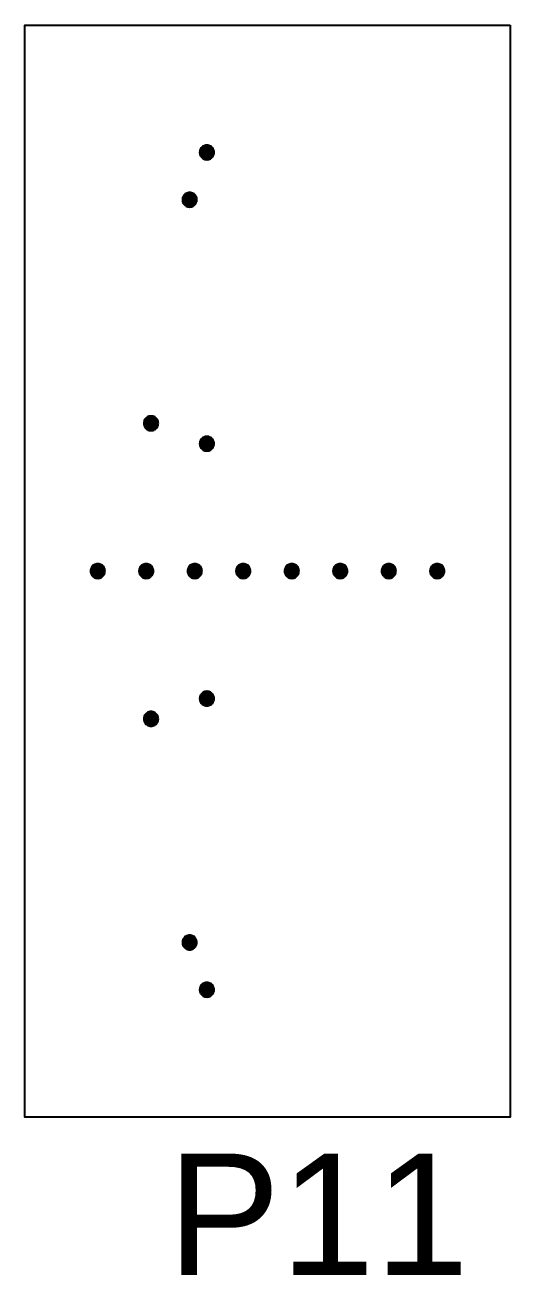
# Model space of a CAD drawing. Extents: x -2 to 177, y -6 to 16.
# Drawn here: x 163 to 167, y -5.8 to 4.5 of the extents above; entities that cross this region are included whole.
import ezdxf

# ---------------------------------------------------------------- set-up
doc = ezdxf.new("R2010")
doc.units = 0
doc.layers.get('0').update_dxf_attribs({"color": 255, "linetype": 'continuous'})
for name, color, linetype in [('Outline', 1, 'continuous'), ('P11', 131, 'continuous'), ('V11', 46, 'continuous')]:
    doc.layers.add(name, color=color, linetype=linetype)
doc.styles.get("Standard").update_dxf_attribs({"font": 'ARIAL.TTF'})

msp = doc.modelspace()

# ---------------------------------------------------------------- linework, layer by layer
at = {"layer": 'Outline'}
msp.add_lwpolyline([(167, 4.5), (167, -4.5), (163, -4.5), (163, 4.5)], close=True, dxfattribs=at)
at = {"layer": 'P11'}
for points in [[(164.56, 3.45), (164.559, 3.458), (164.558, 3.466), (164.555, 3.473), (164.552, 3.48), (164.548, 3.487), (164.542, 3.492), (164.537, 3.498), (164.53, 3.502), (164.523, 3.505), (164.516, 3.508), (164.508, 3.509), (164.5, 3.51), (164.492, 3.509), (164.484, 3.508), (164.477, 3.505), (164.47, 3.502), (164.463, 3.498), (164.458, 3.492), (164.452, 3.487), (164.448, 3.48), (164.445, 3.473), (164.442, 3.466), (164.441, 3.458), (164.44, 3.45), (164.441, 3.442), (164.442, 3.434), (164.445, 3.427), (164.448, 3.42), (164.452, 3.413), (164.458, 3.408), (164.463, 3.402), (164.47, 3.398), (164.477, 3.395), (164.484, 3.392), (164.492, 3.391), (164.5, 3.39), (164.508, 3.391), (164.516, 3.392), (164.523, 3.395), (164.53, 3.398), (164.537, 3.402), (164.542, 3.408), (164.548, 3.413), (164.552, 3.42), (164.555, 3.427), (164.558, 3.434), (164.559, 3.442), (164.56, 3.45)], [(164.418, 3.06), (164.418, 3.068), (164.416, 3.076), (164.413, 3.083), (164.41, 3.09), (164.406, 3.097), (164.4, 3.102), (164.395, 3.108), (164.388, 3.112), (164.381, 3.115), (164.374, 3.118), (164.366, 3.12), (164.358, 3.12), (164.35, 3.12), (164.343, 3.118), (164.335, 3.115), (164.328, 3.112), (164.322, 3.108), (164.316, 3.102), (164.31, 3.097), (164.306, 3.09), (164.303, 3.083), (164.3, 3.076), (164.299, 3.068), (164.298, 3.06), (164.299, 3.052), (164.3, 3.044), (164.303, 3.037), (164.306, 3.03), (164.31, 3.024), (164.316, 3.018), (164.322, 3.012), (164.328, 3.008), (164.335, 3.005), (164.343, 3.002), (164.35, 3.001), (164.358, 3), (164.366, 3.001), (164.374, 3.002), (164.381, 3.005), (164.388, 3.008), (164.395, 3.012), (164.4, 3.018), (164.406, 3.024), (164.41, 3.03), (164.413, 3.037), (164.416, 3.044), (164.418, 3.052), (164.418, 3.06)], [(164.1, 1.218), (164.099, 1.225), (164.098, 1.233), (164.095, 1.241), (164.092, 1.248), (164.087, 1.254), (164.082, 1.26), (164.076, 1.265), (164.07, 1.27), (164.063, 1.273), (164.055, 1.276), (164.047, 1.277), (164.04, 1.278), (164.032, 1.277), (164.024, 1.276), (164.017, 1.273), (164.01, 1.27), (164.003, 1.265), (163.997, 1.26), (163.992, 1.254), (163.988, 1.248), (163.984, 1.241), (163.982, 1.233), (163.98, 1.225), (163.98, 1.218), (163.98, 1.21), (163.982, 1.202), (163.984, 1.195), (163.988, 1.188), (163.992, 1.181), (163.997, 1.175), (164.003, 1.17), (164.01, 1.166), (164.017, 1.162), (164.024, 1.16), (164.032, 1.158), (164.04, 1.158), (164.047, 1.158), (164.055, 1.16), (164.063, 1.162), (164.07, 1.166), (164.076, 1.17), (164.082, 1.175), (164.087, 1.181), (164.092, 1.188), (164.095, 1.195), (164.098, 1.202), (164.099, 1.21), (164.1, 1.218)], [(164.56, 1.05), (164.559, 1.058), (164.558, 1.066), (164.555, 1.073), (164.552, 1.08), (164.548, 1.087), (164.542, 1.092), (164.537, 1.098), (164.53, 1.102), (164.523, 1.105), (164.516, 1.108), (164.508, 1.109), (164.5, 1.11), (164.492, 1.109), (164.484, 1.108), (164.477, 1.105), (164.47, 1.102), (164.463, 1.098), (164.458, 1.092), (164.452, 1.087), (164.448, 1.08), (164.445, 1.073), (164.442, 1.066), (164.441, 1.058), (164.44, 1.05), (164.441, 1.042), (164.442, 1.034), (164.445, 1.027), (164.448, 1.02), (164.452, 1.013), (164.458, 1.008), (164.463, 1.002), (164.47, 0.998), (164.477, 0.995), (164.484, 0.992), (164.492, 0.991), (164.5, 0.99), (164.508, 0.991), (164.516, 0.992), (164.523, 0.995), (164.53, 0.998), (164.537, 1.002), (164.542, 1.008), (164.548, 1.013), (164.552, 1.02), (164.555, 1.027), (164.558, 1.034), (164.559, 1.042), (164.56, 1.05)], [(163.66, 0), (163.659, 0.008), (163.658, 0.016), (163.655, 0.023), (163.652, 0.03), (163.648, 0.037), (163.642, 0.042), (163.637, 0.048), (163.63, 0.052), (163.623, 0.055), (163.616, 0.058), (163.608, 0.059), (163.6, 0.06), (163.592, 0.059), (163.584, 0.058), (163.577, 0.055), (163.57, 0.052), (163.563, 0.048), (163.558, 0.042), (163.552, 0.037), (163.548, 0.03), (163.545, 0.023), (163.542, 0.016), (163.541, 0.008), (163.54, 0), (163.541, -0.008), (163.542, -0.016), (163.545, -0.023), (163.548, -0.03), (163.552, -0.037), (163.558, -0.042), (163.563, -0.048), (163.57, -0.052), (163.577, -0.055), (163.584, -0.058), (163.592, -0.059), (163.6, -0.06), (163.608, -0.059), (163.616, -0.058), (163.623, -0.055), (163.63, -0.052), (163.637, -0.048), (163.642, -0.042), (163.648, -0.037), (163.652, -0.03), (163.655, -0.023), (163.658, -0.016), (163.659, -0.008), (163.66, 0)], [(164.06, 0), (164.059, 0.008), (164.058, 0.016), (164.055, 0.023), (164.052, 0.03), (164.048, 0.037), (164.042, 0.042), (164.037, 0.048), (164.03, 0.052), (164.023, 0.055), (164.016, 0.058), (164.008, 0.059), (164, 0.06), (163.992, 0.059), (163.984, 0.058), (163.977, 0.055), (163.97, 0.052), (163.963, 0.048), (163.958, 0.042), (163.952, 0.037), (163.948, 0.03), (163.945, 0.023), (163.942, 0.016), (163.941, 0.008), (163.94, 0), (163.941, -0.008), (163.942, -0.016), (163.945, -0.023), (163.948, -0.03), (163.952, -0.037), (163.958, -0.042), (163.963, -0.048), (163.97, -0.052), (163.977, -0.055), (163.984, -0.058), (163.992, -0.059), (164, -0.06), (164.008, -0.059), (164.016, -0.058), (164.023, -0.055), (164.03, -0.052), (164.037, -0.048), (164.042, -0.042), (164.048, -0.037), (164.052, -0.03), (164.055, -0.023), (164.058, -0.016), (164.059, -0.008), (164.06, 0)], [(164.46, 0), (164.459, 0.008), (164.458, 0.016), (164.455, 0.023), (164.452, 0.03), (164.448, 0.037), (164.442, 0.042), (164.437, 0.048), (164.43, 0.052), (164.423, 0.055), (164.416, 0.058), (164.408, 0.059), (164.4, 0.06), (164.392, 0.059), (164.384, 0.058), (164.377, 0.055), (164.37, 0.052), (164.363, 0.048), (164.358, 0.042), (164.352, 0.037), (164.348, 0.03), (164.345, 0.023), (164.342, 0.016), (164.341, 0.008), (164.34, 0), (164.341, -0.008), (164.342, -0.016), (164.345, -0.023), (164.348, -0.03), (164.352, -0.037), (164.358, -0.042), (164.363, -0.048), (164.37, -0.052), (164.377, -0.055), (164.384, -0.058), (164.392, -0.059), (164.4, -0.06), (164.408, -0.059), (164.416, -0.058), (164.423, -0.055), (164.43, -0.052), (164.437, -0.048), (164.442, -0.042), (164.448, -0.037), (164.452, -0.03), (164.455, -0.023), (164.458, -0.016), (164.459, -0.008), (164.46, 0)], [(164.86, 0), (164.859, 0.008), (164.858, 0.016), (164.855, 0.023), (164.852, 0.03), (164.848, 0.037), (164.842, 0.042), (164.837, 0.048), (164.83, 0.052), (164.823, 0.055), (164.816, 0.058), (164.808, 0.059), (164.8, 0.06), (164.792, 0.059), (164.784, 0.058), (164.777, 0.055), (164.77, 0.052), (164.763, 0.048), (164.758, 0.042), (164.752, 0.037), (164.748, 0.03), (164.745, 0.023), (164.742, 0.016), (164.741, 0.008), (164.74, 0), (164.741, -0.008), (164.742, -0.016), (164.745, -0.023), (164.748, -0.03), (164.752, -0.037), (164.758, -0.042), (164.763, -0.048), (164.77, -0.052), (164.777, -0.055), (164.784, -0.058), (164.792, -0.059), (164.8, -0.06), (164.808, -0.059), (164.816, -0.058), (164.823, -0.055), (164.83, -0.052), (164.837, -0.048), (164.842, -0.042), (164.848, -0.037), (164.852, -0.03), (164.855, -0.023), (164.858, -0.016), (164.859, -0.008), (164.86, 0)], [(165.26, 0), (165.259, 0.008), (165.258, 0.016), (165.255, 0.023), (165.252, 0.03), (165.248, 0.037), (165.242, 0.042), (165.237, 0.048), (165.23, 0.052), (165.223, 0.055), (165.216, 0.058), (165.208, 0.059), (165.2, 0.06), (165.192, 0.059), (165.184, 0.058), (165.177, 0.055), (165.17, 0.052), (165.163, 0.048), (165.158, 0.042), (165.152, 0.037), (165.148, 0.03), (165.145, 0.023), (165.142, 0.016), (165.141, 0.008), (165.14, 0), (165.141, -0.008), (165.142, -0.016), (165.145, -0.023), (165.148, -0.03), (165.152, -0.037), (165.158, -0.042), (165.163, -0.048), (165.17, -0.052), (165.177, -0.055), (165.184, -0.058), (165.192, -0.059), (165.2, -0.06), (165.208, -0.059), (165.216, -0.058), (165.223, -0.055), (165.23, -0.052), (165.237, -0.048), (165.242, -0.042), (165.248, -0.037), (165.252, -0.03), (165.255, -0.023), (165.258, -0.016), (165.259, -0.008), (165.26, 0)], [(165.66, 0), (165.659, 0.008), (165.658, 0.016), (165.655, 0.023), (165.652, 0.03), (165.648, 0.037), (165.642, 0.042), (165.637, 0.048), (165.63, 0.052), (165.623, 0.055), (165.616, 0.058), (165.608, 0.059), (165.6, 0.06), (165.592, 0.059), (165.584, 0.058), (165.577, 0.055), (165.57, 0.052), (165.563, 0.048), (165.558, 0.042), (165.552, 0.037), (165.548, 0.03), (165.545, 0.023), (165.542, 0.016), (165.541, 0.008), (165.54, 0), (165.541, -0.008), (165.542, -0.016), (165.545, -0.023), (165.548, -0.03), (165.552, -0.037), (165.558, -0.042), (165.563, -0.048), (165.57, -0.052), (165.577, -0.055), (165.584, -0.058), (165.592, -0.059), (165.6, -0.06), (165.608, -0.059), (165.616, -0.058), (165.623, -0.055), (165.63, -0.052), (165.637, -0.048), (165.642, -0.042), (165.648, -0.037), (165.652, -0.03), (165.655, -0.023), (165.658, -0.016), (165.659, -0.008), (165.66, 0)], [(166.06, 0), (166.059, 0.008), (166.058, 0.016), (166.055, 0.023), (166.052, 0.03), (166.048, 0.037), (166.042, 0.042), (166.037, 0.048), (166.03, 0.052), (166.023, 0.055), (166.016, 0.058), (166.008, 0.059), (166, 0.06), (165.992, 0.059), (165.984, 0.058), (165.977, 0.055), (165.97, 0.052), (165.963, 0.048), (165.958, 0.042), (165.952, 0.037), (165.948, 0.03), (165.945, 0.023), (165.942, 0.016), (165.941, 0.008), (165.94, 0), (165.941, -0.008), (165.942, -0.016), (165.945, -0.023), (165.948, -0.03), (165.952, -0.037), (165.958, -0.042), (165.963, -0.048), (165.97, -0.052), (165.977, -0.055), (165.984, -0.058), (165.992, -0.059), (166, -0.06), (166.008, -0.059), (166.016, -0.058), (166.023, -0.055), (166.03, -0.052), (166.037, -0.048), (166.042, -0.042), (166.048, -0.037), (166.052, -0.03), (166.055, -0.023), (166.058, -0.016), (166.059, -0.008), (166.06, 0)], [(166.46, 0), (166.459, 0.008), (166.458, 0.016), (166.455, 0.023), (166.452, 0.03), (166.448, 0.037), (166.442, 0.042), (166.437, 0.048), (166.43, 0.052), (166.423, 0.055), (166.416, 0.058), (166.408, 0.059), (166.4, 0.06), (166.392, 0.059), (166.384, 0.058), (166.377, 0.055), (166.37, 0.052), (166.363, 0.048), (166.358, 0.042), (166.352, 0.037), (166.348, 0.03), (166.345, 0.023), (166.342, 0.016), (166.341, 0.008), (166.34, 0), (166.341, -0.008), (166.342, -0.016), (166.345, -0.023), (166.348, -0.03), (166.352, -0.037), (166.358, -0.042), (166.363, -0.048), (166.37, -0.052), (166.377, -0.055), (166.384, -0.058), (166.392, -0.059), (166.4, -0.06), (166.408, -0.059), (166.416, -0.058), (166.423, -0.055), (166.43, -0.052), (166.437, -0.048), (166.442, -0.042), (166.448, -0.037), (166.452, -0.03), (166.455, -0.023), (166.458, -0.016), (166.459, -0.008), (166.46, 0)], [(164.56, -1.05), (164.559, -1.042), (164.558, -1.034), (164.555, -1.027), (164.552, -1.02), (164.548, -1.013), (164.542, -1.008), (164.537, -1.002), (164.53, -0.998), (164.523, -0.995), (164.516, -0.992), (164.508, -0.991), (164.5, -0.99), (164.492, -0.991), (164.484, -0.992), (164.477, -0.995), (164.47, -0.998), (164.463, -1.002), (164.458, -1.008), (164.452, -1.013), (164.448, -1.02), (164.445, -1.027), (164.442, -1.034), (164.441, -1.042), (164.44, -1.05), (164.441, -1.058), (164.442, -1.066), (164.445, -1.073), (164.448, -1.08), (164.452, -1.087), (164.458, -1.092), (164.463, -1.098), (164.47, -1.102), (164.477, -1.105), (164.484, -1.108), (164.492, -1.109), (164.5, -1.11), (164.508, -1.109), (164.516, -1.108), (164.523, -1.105), (164.53, -1.102), (164.537, -1.098), (164.542, -1.092), (164.548, -1.087), (164.552, -1.08), (164.555, -1.073), (164.558, -1.066), (164.559, -1.058), (164.56, -1.05)], [(164.1, -1.218), (164.099, -1.21), (164.098, -1.202), (164.095, -1.195), (164.092, -1.188), (164.087, -1.181), (164.082, -1.175), (164.076, -1.17), (164.07, -1.166), (164.063, -1.162), (164.055, -1.16), (164.047, -1.158), (164.04, -1.158), (164.032, -1.158), (164.024, -1.16), (164.017, -1.162), (164.01, -1.166), (164.003, -1.17), (163.997, -1.175), (163.992, -1.181), (163.988, -1.188), (163.984, -1.195), (163.982, -1.202), (163.98, -1.21), (163.98, -1.218), (163.98, -1.225), (163.982, -1.233), (163.984, -1.241), (163.988, -1.248), (163.992, -1.254), (163.997, -1.26), (164.003, -1.265), (164.01, -1.27), (164.017, -1.273), (164.024, -1.276), (164.032, -1.277), (164.04, -1.278), (164.047, -1.277), (164.055, -1.276), (164.063, -1.273), (164.07, -1.27), (164.076, -1.265), (164.082, -1.26), (164.087, -1.254), (164.092, -1.248), (164.095, -1.241), (164.098, -1.233), (164.099, -1.225), (164.1, -1.218)], [(164.418, -3.06), (164.418, -3.052), (164.416, -3.044), (164.413, -3.037), (164.41, -3.03), (164.406, -3.024), (164.4, -3.018), (164.395, -3.012), (164.388, -3.008), (164.381, -3.005), (164.374, -3.002), (164.366, -3.001), (164.358, -3), (164.35, -3.001), (164.343, -3.002), (164.335, -3.005), (164.328, -3.008), (164.322, -3.012), (164.316, -3.018), (164.31, -3.024), (164.306, -3.03), (164.303, -3.037), (164.3, -3.044), (164.299, -3.052), (164.298, -3.06), (164.299, -3.068), (164.3, -3.076), (164.303, -3.083), (164.306, -3.09), (164.31, -3.097), (164.316, -3.102), (164.322, -3.108), (164.328, -3.112), (164.335, -3.115), (164.343, -3.118), (164.35, -3.12), (164.358, -3.12), (164.366, -3.12), (164.374, -3.118), (164.381, -3.115), (164.388, -3.112), (164.395, -3.108), (164.4, -3.102), (164.406, -3.097), (164.41, -3.09), (164.413, -3.083), (164.416, -3.076), (164.418, -3.068), (164.418, -3.06)], [(164.56, -3.45), (164.559, -3.442), (164.558, -3.434), (164.555, -3.427), (164.552, -3.42), (164.548, -3.413), (164.542, -3.408), (164.537, -3.402), (164.53, -3.398), (164.523, -3.395), (164.516, -3.392), (164.508, -3.391), (164.5, -3.39), (164.492, -3.391), (164.484, -3.392), (164.477, -3.395), (164.47, -3.398), (164.463, -3.402), (164.458, -3.408), (164.452, -3.413), (164.448, -3.42), (164.445, -3.427), (164.442, -3.434), (164.441, -3.442), (164.44, -3.45), (164.441, -3.458), (164.442, -3.466), (164.445, -3.473), (164.448, -3.48), (164.452, -3.487), (164.458, -3.492), (164.463, -3.498), (164.47, -3.502), (164.477, -3.505), (164.484, -3.508), (164.492, -3.509), (164.5, -3.51), (164.508, -3.509), (164.516, -3.508), (164.523, -3.505), (164.53, -3.502), (164.537, -3.498), (164.542, -3.492), (164.548, -3.487), (164.552, -3.48), (164.555, -3.473), (164.558, -3.466), (164.559, -3.458), (164.56, -3.45)]]:
    msp.add_lwpolyline(points, close=True, dxfattribs=at)
at = {"layer": 'V11'}
for points in [[(164.55, 3.45), (164.55, 3.457), (164.548, 3.463), (164.546, 3.469), (164.543, 3.475), (164.54, 3.48), (164.535, 3.485), (164.53, 3.49), (164.525, 3.493), (164.519, 3.496), (164.513, 3.498), (164.507, 3.5), (164.5, 3.5), (164.493, 3.5), (164.487, 3.498), (164.481, 3.496), (164.475, 3.493), (164.47, 3.49), (164.465, 3.485), (164.46, 3.48), (164.457, 3.475), (164.454, 3.469), (164.452, 3.463), (164.45, 3.457), (164.45, 3.45), (164.45, 3.443), (164.452, 3.437), (164.454, 3.431), (164.457, 3.425), (164.46, 3.42), (164.465, 3.415), (164.47, 3.41), (164.475, 3.407), (164.481, 3.404), (164.487, 3.402), (164.493, 3.4), (164.5, 3.4), (164.507, 3.4), (164.513, 3.402), (164.519, 3.404), (164.525, 3.407), (164.53, 3.41), (164.535, 3.415), (164.54, 3.42), (164.543, 3.425), (164.546, 3.431), (164.548, 3.437), (164.55, 3.443), (164.55, 3.45)], [(164.408, 3.06), (164.408, 3.067), (164.406, 3.073), (164.404, 3.079), (164.401, 3.085), (164.398, 3.09), (164.393, 3.095), (164.388, 3.1), (164.383, 3.103), (164.377, 3.106), (164.371, 3.108), (164.365, 3.11), (164.358, 3.11), (164.352, 3.11), (164.345, 3.108), (164.339, 3.106), (164.333, 3.103), (164.328, 3.1), (164.323, 3.095), (164.318, 3.09), (164.315, 3.085), (164.312, 3.079), (164.31, 3.073), (164.308, 3.067), (164.308, 3.06), (164.308, 3.054), (164.31, 3.047), (164.312, 3.041), (164.315, 3.035), (164.318, 3.03), (164.323, 3.025), (164.328, 3.02), (164.333, 3.017), (164.339, 3.014), (164.345, 3.012), (164.352, 3.01), (164.358, 3.01), (164.365, 3.01), (164.371, 3.012), (164.377, 3.014), (164.383, 3.017), (164.388, 3.02), (164.393, 3.025), (164.398, 3.03), (164.401, 3.035), (164.404, 3.041), (164.406, 3.047), (164.408, 3.054), (164.408, 3.06)], [(164.09, 1.218), (164.089, 1.224), (164.088, 1.231), (164.086, 1.237), (164.083, 1.243), (164.079, 1.248), (164.075, 1.253), (164.07, 1.257), (164.065, 1.261), (164.059, 1.264), (164.052, 1.266), (164.046, 1.267), (164.04, 1.268), (164.033, 1.267), (164.027, 1.266), (164.02, 1.264), (164.015, 1.261), (164.009, 1.257), (164.004, 1.253), (164, 1.248), (163.996, 1.243), (163.993, 1.237), (163.991, 1.231), (163.99, 1.224), (163.99, 1.218), (163.99, 1.211), (163.991, 1.205), (163.993, 1.198), (163.996, 1.193), (164, 1.187), (164.004, 1.182), (164.009, 1.178), (164.015, 1.174), (164.02, 1.171), (164.027, 1.169), (164.033, 1.168), (164.04, 1.168), (164.046, 1.168), (164.052, 1.169), (164.059, 1.171), (164.065, 1.174), (164.07, 1.178), (164.075, 1.182), (164.079, 1.187), (164.083, 1.193), (164.086, 1.198), (164.088, 1.205), (164.089, 1.211), (164.09, 1.218)], [(164.55, 1.05), (164.55, 1.057), (164.548, 1.063), (164.546, 1.069), (164.543, 1.075), (164.54, 1.08), (164.535, 1.085), (164.53, 1.09), (164.525, 1.093), (164.519, 1.096), (164.513, 1.098), (164.507, 1.1), (164.5, 1.1), (164.493, 1.1), (164.487, 1.098), (164.481, 1.096), (164.475, 1.093), (164.47, 1.09), (164.465, 1.085), (164.46, 1.08), (164.457, 1.075), (164.454, 1.069), (164.452, 1.063), (164.45, 1.057), (164.45, 1.05), (164.45, 1.043), (164.452, 1.037), (164.454, 1.031), (164.457, 1.025), (164.46, 1.02), (164.465, 1.015), (164.47, 1.01), (164.475, 1.007), (164.481, 1.004), (164.487, 1.002), (164.493, 1), (164.5, 1), (164.507, 1), (164.513, 1.002), (164.519, 1.004), (164.525, 1.007), (164.53, 1.01), (164.535, 1.015), (164.54, 1.02), (164.543, 1.025), (164.546, 1.031), (164.548, 1.037), (164.55, 1.043), (164.55, 1.05)], [(163.65, 0), (163.65, 0.007), (163.648, 0.013), (163.646, 0.019), (163.643, 0.025), (163.64, 0.03), (163.635, 0.035), (163.63, 0.04), (163.625, 0.043), (163.619, 0.046), (163.613, 0.048), (163.607, 0.05), (163.6, 0.05), (163.593, 0.05), (163.587, 0.048), (163.581, 0.046), (163.575, 0.043), (163.57, 0.04), (163.565, 0.035), (163.56, 0.03), (163.557, 0.025), (163.554, 0.019), (163.552, 0.013), (163.55, 0.007), (163.55, 0), (163.55, -0.007), (163.552, -0.013), (163.554, -0.019), (163.557, -0.025), (163.56, -0.03), (163.565, -0.035), (163.57, -0.04), (163.575, -0.043), (163.581, -0.046), (163.587, -0.048), (163.593, -0.05), (163.6, -0.05), (163.607, -0.05), (163.613, -0.048), (163.619, -0.046), (163.625, -0.043), (163.63, -0.04), (163.635, -0.035), (163.64, -0.03), (163.643, -0.025), (163.646, -0.019), (163.648, -0.013), (163.65, -0.007), (163.65, 0)], [(164.05, 0), (164.05, 0.007), (164.048, 0.013), (164.046, 0.019), (164.043, 0.025), (164.04, 0.03), (164.035, 0.035), (164.03, 0.04), (164.025, 0.043), (164.019, 0.046), (164.013, 0.048), (164.007, 0.05), (164, 0.05), (163.993, 0.05), (163.987, 0.048), (163.981, 0.046), (163.975, 0.043), (163.97, 0.04), (163.965, 0.035), (163.96, 0.03), (163.957, 0.025), (163.954, 0.019), (163.952, 0.013), (163.95, 0.007), (163.95, 0), (163.95, -0.007), (163.952, -0.013), (163.954, -0.019), (163.957, -0.025), (163.96, -0.03), (163.965, -0.035), (163.97, -0.04), (163.975, -0.043), (163.981, -0.046), (163.987, -0.048), (163.993, -0.05), (164, -0.05), (164.007, -0.05), (164.013, -0.048), (164.019, -0.046), (164.025, -0.043), (164.03, -0.04), (164.035, -0.035), (164.04, -0.03), (164.043, -0.025), (164.046, -0.019), (164.048, -0.013), (164.05, -0.007), (164.05, 0)], [(164.45, 0), (164.45, 0.007), (164.448, 0.013), (164.446, 0.019), (164.443, 0.025), (164.44, 0.03), (164.435, 0.035), (164.43, 0.04), (164.425, 0.043), (164.419, 0.046), (164.413, 0.048), (164.407, 0.05), (164.4, 0.05), (164.393, 0.05), (164.387, 0.048), (164.381, 0.046), (164.375, 0.043), (164.37, 0.04), (164.365, 0.035), (164.36, 0.03), (164.357, 0.025), (164.354, 0.019), (164.352, 0.013), (164.35, 0.007), (164.35, 0), (164.35, -0.007), (164.352, -0.013), (164.354, -0.019), (164.357, -0.025), (164.36, -0.03), (164.365, -0.035), (164.37, -0.04), (164.375, -0.043), (164.381, -0.046), (164.387, -0.048), (164.393, -0.05), (164.4, -0.05), (164.407, -0.05), (164.413, -0.048), (164.419, -0.046), (164.425, -0.043), (164.43, -0.04), (164.435, -0.035), (164.44, -0.03), (164.443, -0.025), (164.446, -0.019), (164.448, -0.013), (164.45, -0.007), (164.45, 0)], [(164.85, 0), (164.85, 0.007), (164.848, 0.013), (164.846, 0.019), (164.843, 0.025), (164.84, 0.03), (164.835, 0.035), (164.83, 0.04), (164.825, 0.043), (164.819, 0.046), (164.813, 0.048), (164.807, 0.05), (164.8, 0.05), (164.793, 0.05), (164.787, 0.048), (164.781, 0.046), (164.775, 0.043), (164.77, 0.04), (164.765, 0.035), (164.76, 0.03), (164.757, 0.025), (164.754, 0.019), (164.752, 0.013), (164.75, 0.007), (164.75, 0), (164.75, -0.007), (164.752, -0.013), (164.754, -0.019), (164.757, -0.025), (164.76, -0.03), (164.765, -0.035), (164.77, -0.04), (164.775, -0.043), (164.781, -0.046), (164.787, -0.048), (164.793, -0.05), (164.8, -0.05), (164.807, -0.05), (164.813, -0.048), (164.819, -0.046), (164.825, -0.043), (164.83, -0.04), (164.835, -0.035), (164.84, -0.03), (164.843, -0.025), (164.846, -0.019), (164.848, -0.013), (164.85, -0.007), (164.85, 0)], [(165.25, 0), (165.25, 0.007), (165.248, 0.013), (165.246, 0.019), (165.243, 0.025), (165.24, 0.03), (165.235, 0.035), (165.23, 0.04), (165.225, 0.043), (165.219, 0.046), (165.213, 0.048), (165.207, 0.05), (165.2, 0.05), (165.193, 0.05), (165.187, 0.048), (165.181, 0.046), (165.175, 0.043), (165.17, 0.04), (165.165, 0.035), (165.16, 0.03), (165.157, 0.025), (165.154, 0.019), (165.152, 0.013), (165.15, 0.007), (165.15, 0), (165.15, -0.007), (165.152, -0.013), (165.154, -0.019), (165.157, -0.025), (165.16, -0.03), (165.165, -0.035), (165.17, -0.04), (165.175, -0.043), (165.181, -0.046), (165.187, -0.048), (165.193, -0.05), (165.2, -0.05), (165.207, -0.05), (165.213, -0.048), (165.219, -0.046), (165.225, -0.043), (165.23, -0.04), (165.235, -0.035), (165.24, -0.03), (165.243, -0.025), (165.246, -0.019), (165.248, -0.013), (165.25, -0.007), (165.25, 0)], [(165.65, 0), (165.65, 0.007), (165.648, 0.013), (165.646, 0.019), (165.643, 0.025), (165.64, 0.03), (165.635, 0.035), (165.63, 0.04), (165.625, 0.043), (165.619, 0.046), (165.613, 0.048), (165.607, 0.05), (165.6, 0.05), (165.593, 0.05), (165.587, 0.048), (165.581, 0.046), (165.575, 0.043), (165.57, 0.04), (165.565, 0.035), (165.56, 0.03), (165.557, 0.025), (165.554, 0.019), (165.552, 0.013), (165.55, 0.007), (165.55, 0), (165.55, -0.007), (165.552, -0.013), (165.554, -0.019), (165.557, -0.025), (165.56, -0.03), (165.565, -0.035), (165.57, -0.04), (165.575, -0.043), (165.581, -0.046), (165.587, -0.048), (165.593, -0.05), (165.6, -0.05), (165.607, -0.05), (165.613, -0.048), (165.619, -0.046), (165.625, -0.043), (165.63, -0.04), (165.635, -0.035), (165.64, -0.03), (165.643, -0.025), (165.646, -0.019), (165.648, -0.013), (165.65, -0.007), (165.65, 0)], [(166.05, 0), (166.05, 0.007), (166.048, 0.013), (166.046, 0.019), (166.043, 0.025), (166.04, 0.03), (166.035, 0.035), (166.03, 0.04), (166.025, 0.043), (166.019, 0.046), (166.013, 0.048), (166.007, 0.05), (166, 0.05), (165.993, 0.05), (165.987, 0.048), (165.981, 0.046), (165.975, 0.043), (165.97, 0.04), (165.965, 0.035), (165.96, 0.03), (165.957, 0.025), (165.954, 0.019), (165.952, 0.013), (165.95, 0.007), (165.95, 0), (165.95, -0.007), (165.952, -0.013), (165.954, -0.019), (165.957, -0.025), (165.96, -0.03), (165.965, -0.035), (165.97, -0.04), (165.975, -0.043), (165.981, -0.046), (165.987, -0.048), (165.993, -0.05), (166, -0.05), (166.007, -0.05), (166.013, -0.048), (166.019, -0.046), (166.025, -0.043), (166.03, -0.04), (166.035, -0.035), (166.04, -0.03), (166.043, -0.025), (166.046, -0.019), (166.048, -0.013), (166.05, -0.007), (166.05, 0)], [(166.45, 0), (166.45, 0.007), (166.448, 0.013), (166.446, 0.019), (166.443, 0.025), (166.44, 0.03), (166.435, 0.035), (166.43, 0.04), (166.425, 0.043), (166.419, 0.046), (166.413, 0.048), (166.407, 0.05), (166.4, 0.05), (166.393, 0.05), (166.387, 0.048), (166.381, 0.046), (166.375, 0.043), (166.37, 0.04), (166.365, 0.035), (166.36, 0.03), (166.357, 0.025), (166.354, 0.019), (166.352, 0.013), (166.35, 0.007), (166.35, 0), (166.35, -0.007), (166.352, -0.013), (166.354, -0.019), (166.357, -0.025), (166.36, -0.03), (166.365, -0.035), (166.37, -0.04), (166.375, -0.043), (166.381, -0.046), (166.387, -0.048), (166.393, -0.05), (166.4, -0.05), (166.407, -0.05), (166.413, -0.048), (166.419, -0.046), (166.425, -0.043), (166.43, -0.04), (166.435, -0.035), (166.44, -0.03), (166.443, -0.025), (166.446, -0.019), (166.448, -0.013), (166.45, -0.007), (166.45, 0)], [(164.55, -1.05), (164.55, -1.043), (164.548, -1.037), (164.546, -1.031), (164.543, -1.025), (164.54, -1.02), (164.535, -1.015), (164.53, -1.01), (164.525, -1.007), (164.519, -1.004), (164.513, -1.002), (164.507, -1), (164.5, -1), (164.493, -1), (164.487, -1.002), (164.481, -1.004), (164.475, -1.007), (164.47, -1.01), (164.465, -1.015), (164.46, -1.02), (164.457, -1.025), (164.454, -1.031), (164.452, -1.037), (164.45, -1.043), (164.45, -1.05), (164.45, -1.057), (164.452, -1.063), (164.454, -1.069), (164.457, -1.075), (164.46, -1.08), (164.465, -1.085), (164.47, -1.09), (164.475, -1.093), (164.481, -1.096), (164.487, -1.098), (164.493, -1.1), (164.5, -1.1), (164.507, -1.1), (164.513, -1.098), (164.519, -1.096), (164.525, -1.093), (164.53, -1.09), (164.535, -1.085), (164.54, -1.08), (164.543, -1.075), (164.546, -1.069), (164.548, -1.063), (164.55, -1.057), (164.55, -1.05)], [(164.09, -1.218), (164.089, -1.211), (164.088, -1.205), (164.086, -1.198), (164.083, -1.193), (164.079, -1.187), (164.075, -1.182), (164.07, -1.178), (164.065, -1.174), (164.059, -1.171), (164.052, -1.169), (164.046, -1.168), (164.04, -1.168), (164.033, -1.168), (164.027, -1.169), (164.02, -1.171), (164.015, -1.174), (164.009, -1.178), (164.004, -1.182), (164, -1.187), (163.996, -1.193), (163.993, -1.198), (163.991, -1.205), (163.99, -1.211), (163.99, -1.218), (163.99, -1.224), (163.991, -1.231), (163.993, -1.237), (163.996, -1.243), (164, -1.248), (164.004, -1.253), (164.009, -1.257), (164.015, -1.261), (164.02, -1.264), (164.027, -1.266), (164.033, -1.267), (164.04, -1.268), (164.046, -1.267), (164.052, -1.266), (164.059, -1.264), (164.065, -1.261), (164.07, -1.257), (164.075, -1.253), (164.079, -1.248), (164.083, -1.243), (164.086, -1.237), (164.088, -1.231), (164.089, -1.224), (164.09, -1.218)], [(164.408, -3.06), (164.408, -3.054), (164.406, -3.047), (164.404, -3.041), (164.401, -3.035), (164.398, -3.03), (164.393, -3.025), (164.388, -3.02), (164.383, -3.017), (164.377, -3.014), (164.371, -3.012), (164.365, -3.01), (164.358, -3.01), (164.352, -3.01), (164.345, -3.012), (164.339, -3.014), (164.333, -3.017), (164.328, -3.02), (164.323, -3.025), (164.318, -3.03), (164.315, -3.035), (164.312, -3.041), (164.31, -3.047), (164.308, -3.054), (164.308, -3.06), (164.308, -3.067), (164.31, -3.073), (164.312, -3.079), (164.315, -3.085), (164.318, -3.09), (164.323, -3.095), (164.328, -3.1), (164.333, -3.103), (164.339, -3.106), (164.345, -3.108), (164.352, -3.11), (164.358, -3.11), (164.365, -3.11), (164.371, -3.108), (164.377, -3.106), (164.383, -3.103), (164.388, -3.1), (164.393, -3.095), (164.398, -3.09), (164.401, -3.085), (164.404, -3.079), (164.406, -3.073), (164.408, -3.067), (164.408, -3.06)], [(164.55, -3.45), (164.55, -3.443), (164.548, -3.437), (164.546, -3.431), (164.543, -3.425), (164.54, -3.42), (164.535, -3.415), (164.53, -3.41), (164.525, -3.407), (164.519, -3.404), (164.513, -3.402), (164.507, -3.4), (164.5, -3.4), (164.493, -3.4), (164.487, -3.402), (164.481, -3.404), (164.475, -3.407), (164.47, -3.41), (164.465, -3.415), (164.46, -3.42), (164.457, -3.425), (164.454, -3.431), (164.452, -3.437), (164.45, -3.443), (164.45, -3.45), (164.45, -3.457), (164.452, -3.463), (164.454, -3.469), (164.457, -3.475), (164.46, -3.48), (164.465, -3.485), (164.47, -3.49), (164.475, -3.493), (164.481, -3.496), (164.487, -3.498), (164.493, -3.5), (164.5, -3.5), (164.507, -3.5), (164.513, -3.498), (164.519, -3.496), (164.525, -3.493), (164.53, -3.49), (164.535, -3.485), (164.54, -3.48), (164.543, -3.475), (164.546, -3.469), (164.548, -3.463), (164.55, -3.457), (164.55, -3.45)]]:
    msp.add_lwpolyline(points, close=True, dxfattribs=at)
for points in [[(164.454, 3.469), (164.45, 3.45), (164.5, 3.45)], [(164.45, 3.45), (164.454, 3.431), (164.5, 3.45)], [(164.465, 3.485), (164.454, 3.469), (164.5, 3.45)], [(164.454, 3.431), (164.465, 3.415), (164.5, 3.45)], [(164.481, 3.496), (164.465, 3.485), (164.5, 3.45)], [(164.465, 3.415), (164.481, 3.404), (164.5, 3.45)], [(164.5, 3.5), (164.481, 3.496), (164.5, 3.45)], [(164.481, 3.404), (164.5, 3.4), (164.5, 3.45)], [(164.519, 3.496), (164.5, 3.5), (164.5, 3.45)], [(164.535, 3.485), (164.519, 3.496), (164.5, 3.45)], [(164.546, 3.469), (164.535, 3.485), (164.5, 3.45)], [(164.55, 3.45), (164.546, 3.469), (164.5, 3.45)], [(164.5, 3.4), (164.519, 3.404), (164.5, 3.45)], [(164.519, 3.404), (164.535, 3.415), (164.5, 3.45)], [(164.535, 3.415), (164.546, 3.431), (164.5, 3.45)], [(164.546, 3.431), (164.55, 3.45), (164.5, 3.45)], [(164.323, 3.095), (164.312, 3.079), (164.358, 3.06)], [(164.339, 3.106), (164.323, 3.095), (164.358, 3.06)], [(164.358, 3.11), (164.339, 3.106), (164.358, 3.06)], [(164.377, 3.106), (164.358, 3.11), (164.358, 3.06)], [(164.393, 3.095), (164.377, 3.106), (164.358, 3.06)], [(164.404, 3.079), (164.393, 3.095), (164.358, 3.06)], [(164.312, 3.079), (164.308, 3.06), (164.358, 3.06)], [(164.308, 3.06), (164.312, 3.041), (164.358, 3.06)], [(164.312, 3.041), (164.323, 3.025), (164.358, 3.06)], [(164.323, 3.025), (164.339, 3.014), (164.358, 3.06)], [(164.339, 3.014), (164.358, 3.01), (164.358, 3.06)], [(164.408, 3.06), (164.404, 3.079), (164.358, 3.06)], [(164.358, 3.01), (164.377, 3.014), (164.358, 3.06)], [(164.377, 3.014), (164.393, 3.025), (164.358, 3.06)], [(164.393, 3.025), (164.404, 3.041), (164.358, 3.06)], [(164.404, 3.041), (164.408, 3.06), (164.358, 3.06)], [(163.993, 1.237), (163.99, 1.218), (164.04, 1.218)], [(164.004, 1.253), (163.993, 1.237), (164.04, 1.218)], [(164.02, 1.264), (164.004, 1.253), (164.04, 1.218)], [(164.04, 1.268), (164.02, 1.264), (164.04, 1.218)], [(164.059, 1.264), (164.04, 1.268), (164.04, 1.218)], [(164.075, 1.253), (164.059, 1.264), (164.04, 1.218)], [(164.086, 1.237), (164.075, 1.253), (164.04, 1.218)], [(164.09, 1.218), (164.086, 1.237), (164.04, 1.218)], [(163.99, 1.218), (163.993, 1.198), (164.04, 1.218)], [(163.993, 1.198), (164.004, 1.182), (164.04, 1.218)], [(164.004, 1.182), (164.02, 1.171), (164.04, 1.218)], [(164.02, 1.171), (164.04, 1.168), (164.04, 1.218)], [(164.04, 1.168), (164.059, 1.171), (164.04, 1.218)], [(164.059, 1.171), (164.075, 1.182), (164.04, 1.218)], [(164.075, 1.182), (164.086, 1.198), (164.04, 1.218)], [(164.086, 1.198), (164.09, 1.218), (164.04, 1.218)], [(164.454, 1.069), (164.45, 1.05), (164.5, 1.05)], [(164.45, 1.05), (164.454, 1.031), (164.5, 1.05)], [(164.465, 1.085), (164.454, 1.069), (164.5, 1.05)], [(164.454, 1.031), (164.465, 1.015), (164.5, 1.05)], [(164.481, 1.096), (164.465, 1.085), (164.5, 1.05)], [(164.465, 1.015), (164.481, 1.004), (164.5, 1.05)], [(164.5, 1.1), (164.481, 1.096), (164.5, 1.05)], [(164.481, 1.004), (164.5, 1), (164.5, 1.05)], [(164.519, 1.096), (164.5, 1.1), (164.5, 1.05)], [(164.535, 1.085), (164.519, 1.096), (164.5, 1.05)], [(164.546, 1.069), (164.535, 1.085), (164.5, 1.05)], [(164.55, 1.05), (164.546, 1.069), (164.5, 1.05)], [(164.5, 1), (164.519, 1.004), (164.5, 1.05)], [(164.519, 1.004), (164.535, 1.015), (164.5, 1.05)], [(164.535, 1.015), (164.546, 1.031), (164.5, 1.05)], [(164.546, 1.031), (164.55, 1.05), (164.5, 1.05)], [(163.554, 0.019), (163.55, 0), (163.6, 0)], [(163.565, 0.035), (163.554, 0.019), (163.6, 0)], [(163.581, 0.046), (163.565, 0.035), (163.6, 0)], [(163.6, 0.05), (163.581, 0.046), (163.6, 0)], [(163.619, 0.046), (163.6, 0.05), (163.6, 0)], [(163.635, 0.035), (163.619, 0.046), (163.6, 0)], [(163.646, 0.019), (163.635, 0.035), (163.6, 0)], [(163.65, 0), (163.646, 0.019), (163.6, 0)], [(163.954, 0.019), (163.95, 0), (164, 0)], [(163.965, 0.035), (163.954, 0.019), (164, 0)], [(163.981, 0.046), (163.965, 0.035), (164, 0)], [(164, 0.05), (163.981, 0.046), (164, 0)], [(164.019, 0.046), (164, 0.05), (164, 0)], [(164.035, 0.035), (164.019, 0.046), (164, 0)], [(164.046, 0.019), (164.035, 0.035), (164, 0)], [(164.05, 0), (164.046, 0.019), (164, 0)], [(164.354, 0.019), (164.35, 0), (164.4, 0)], [(164.365, 0.035), (164.354, 0.019), (164.4, 0)], [(164.381, 0.046), (164.365, 0.035), (164.4, 0)], [(164.4, 0.05), (164.381, 0.046), (164.4, 0)], [(164.419, 0.046), (164.4, 0.05), (164.4, 0)], [(164.435, 0.035), (164.419, 0.046), (164.4, 0)], [(164.446, 0.019), (164.435, 0.035), (164.4, 0)], [(164.45, 0), (164.446, 0.019), (164.4, 0)], [(164.754, 0.019), (164.75, 0), (164.8, 0)], [(164.765, 0.035), (164.754, 0.019), (164.8, 0)], [(164.781, 0.046), (164.765, 0.035), (164.8, 0)], [(164.8, 0.05), (164.781, 0.046), (164.8, 0)], [(164.819, 0.046), (164.8, 0.05), (164.8, 0)], [(164.835, 0.035), (164.819, 0.046), (164.8, 0)], [(164.846, 0.019), (164.835, 0.035), (164.8, 0)], [(164.85, 0), (164.846, 0.019), (164.8, 0)], [(165.154, 0.019), (165.15, 0), (165.2, 0)], [(165.165, 0.035), (165.154, 0.019), (165.2, 0)], [(165.181, 0.046), (165.165, 0.035), (165.2, 0)], [(165.2, 0.05), (165.181, 0.046), (165.2, 0)], [(165.219, 0.046), (165.2, 0.05), (165.2, 0)], [(165.235, 0.035), (165.219, 0.046), (165.2, 0)], [(165.246, 0.019), (165.235, 0.035), (165.2, 0)], [(165.25, 0), (165.246, 0.019), (165.2, 0)], [(165.554, 0.019), (165.55, 0), (165.6, 0)], [(165.565, 0.035), (165.554, 0.019), (165.6, 0)], [(165.581, 0.046), (165.565, 0.035), (165.6, 0)], [(165.6, 0.05), (165.581, 0.046), (165.6, 0)], [(165.619, 0.046), (165.6, 0.05), (165.6, 0)], [(165.635, 0.035), (165.619, 0.046), (165.6, 0)], [(165.646, 0.019), (165.635, 0.035), (165.6, 0)], [(165.65, 0), (165.646, 0.019), (165.6, 0)], [(165.954, 0.019), (165.95, 0), (166, 0)], [(165.965, 0.035), (165.954, 0.019), (166, 0)], [(165.981, 0.046), (165.965, 0.035), (166, 0)], [(166, 0.05), (165.981, 0.046), (166, 0)], [(166.019, 0.046), (166, 0.05), (166, 0)], [(166.035, 0.035), (166.019, 0.046), (166, 0)], [(166.046, 0.019), (166.035, 0.035), (166, 0)], [(166.05, 0), (166.046, 0.019), (166, 0)], [(166.354, 0.019), (166.35, 0), (166.4, 0)], [(166.365, 0.035), (166.354, 0.019), (166.4, 0)], [(166.381, 0.046), (166.365, 0.035), (166.4, 0)], [(166.4, 0.05), (166.381, 0.046), (166.4, 0)], [(166.419, 0.046), (166.4, 0.05), (166.4, 0)], [(166.435, 0.035), (166.419, 0.046), (166.4, 0)], [(166.446, 0.019), (166.435, 0.035), (166.4, 0)], [(166.45, 0), (166.446, 0.019), (166.4, 0)], [(163.55, 0), (163.554, -0.019), (163.6, 0)], [(163.554, -0.019), (163.565, -0.035), (163.6, 0)], [(163.565, -0.035), (163.581, -0.046), (163.6, 0)], [(163.581, -0.046), (163.6, -0.05), (163.6, 0)], [(163.6, -0.05), (163.619, -0.046), (163.6, 0)], [(163.619, -0.046), (163.635, -0.035), (163.6, 0)], [(163.635, -0.035), (163.646, -0.019), (163.6, 0)], [(163.646, -0.019), (163.65, 0), (163.6, 0)], [(163.95, 0), (163.954, -0.019), (164, 0)], [(163.954, -0.019), (163.965, -0.035), (164, 0)], [(163.965, -0.035), (163.981, -0.046), (164, 0)], [(163.981, -0.046), (164, -0.05), (164, 0)], [(164, -0.05), (164.019, -0.046), (164, 0)], [(164.019, -0.046), (164.035, -0.035), (164, 0)], [(164.035, -0.035), (164.046, -0.019), (164, 0)], [(164.046, -0.019), (164.05, 0), (164, 0)], [(164.35, 0), (164.354, -0.019), (164.4, 0)], [(164.354, -0.019), (164.365, -0.035), (164.4, 0)], [(164.365, -0.035), (164.381, -0.046), (164.4, 0)], [(164.381, -0.046), (164.4, -0.05), (164.4, 0)], [(164.4, -0.05), (164.419, -0.046), (164.4, 0)], [(164.419, -0.046), (164.435, -0.035), (164.4, 0)], [(164.435, -0.035), (164.446, -0.019), (164.4, 0)], [(164.446, -0.019), (164.45, 0), (164.4, 0)], [(164.75, 0), (164.754, -0.019), (164.8, 0)], [(164.754, -0.019), (164.765, -0.035), (164.8, 0)], [(164.765, -0.035), (164.781, -0.046), (164.8, 0)], [(164.781, -0.046), (164.8, -0.05), (164.8, 0)], [(164.8, -0.05), (164.819, -0.046), (164.8, 0)], [(164.819, -0.046), (164.835, -0.035), (164.8, 0)], [(164.835, -0.035), (164.846, -0.019), (164.8, 0)], [(164.846, -0.019), (164.85, 0), (164.8, 0)], [(165.15, 0), (165.154, -0.019), (165.2, 0)], [(165.154, -0.019), (165.165, -0.035), (165.2, 0)], [(165.165, -0.035), (165.181, -0.046), (165.2, 0)], [(165.181, -0.046), (165.2, -0.05), (165.2, 0)], [(165.2, -0.05), (165.219, -0.046), (165.2, 0)], [(165.219, -0.046), (165.235, -0.035), (165.2, 0)], [(165.235, -0.035), (165.246, -0.019), (165.2, 0)], [(165.246, -0.019), (165.25, 0), (165.2, 0)], [(165.55, 0), (165.554, -0.019), (165.6, 0)], [(165.554, -0.019), (165.565, -0.035), (165.6, 0)], [(165.565, -0.035), (165.581, -0.046), (165.6, 0)], [(165.581, -0.046), (165.6, -0.05), (165.6, 0)], [(165.6, -0.05), (165.619, -0.046), (165.6, 0)], [(165.619, -0.046), (165.635, -0.035), (165.6, 0)], [(165.635, -0.035), (165.646, -0.019), (165.6, 0)], [(165.646, -0.019), (165.65, 0), (165.6, 0)], [(165.95, 0), (165.954, -0.019), (166, 0)], [(165.954, -0.019), (165.965, -0.035), (166, 0)], [(165.965, -0.035), (165.981, -0.046), (166, 0)], [(165.981, -0.046), (166, -0.05), (166, 0)], [(166, -0.05), (166.019, -0.046), (166, 0)], [(166.019, -0.046), (166.035, -0.035), (166, 0)], [(166.035, -0.035), (166.046, -0.019), (166, 0)], [(166.046, -0.019), (166.05, 0), (166, 0)], [(166.35, 0), (166.354, -0.019), (166.4, 0)], [(166.354, -0.019), (166.365, -0.035), (166.4, 0)], [(166.365, -0.035), (166.381, -0.046), (166.4, 0)], [(166.381, -0.046), (166.4, -0.05), (166.4, 0)], [(166.4, -0.05), (166.419, -0.046), (166.4, 0)], [(166.419, -0.046), (166.435, -0.035), (166.4, 0)], [(166.435, -0.035), (166.446, -0.019), (166.4, 0)], [(166.446, -0.019), (166.45, 0), (166.4, 0)], [(164.465, -1.015), (164.454, -1.031), (164.5, -1.05)], [(164.481, -1.004), (164.465, -1.015), (164.5, -1.05)], [(164.5, -1), (164.481, -1.004), (164.5, -1.05)], [(164.519, -1.004), (164.5, -1), (164.5, -1.05)], [(164.535, -1.015), (164.519, -1.004), (164.5, -1.05)], [(164.546, -1.031), (164.535, -1.015), (164.5, -1.05)], [(164.454, -1.031), (164.45, -1.05), (164.5, -1.05)], [(164.45, -1.05), (164.454, -1.069), (164.5, -1.05)], [(164.454, -1.069), (164.465, -1.085), (164.5, -1.05)], [(164.465, -1.085), (164.481, -1.096), (164.5, -1.05)], [(164.481, -1.096), (164.5, -1.1), (164.5, -1.05)], [(164.55, -1.05), (164.546, -1.031), (164.5, -1.05)], [(164.5, -1.1), (164.519, -1.096), (164.5, -1.05)], [(164.519, -1.096), (164.535, -1.085), (164.5, -1.05)], [(164.535, -1.085), (164.546, -1.069), (164.5, -1.05)], [(164.546, -1.069), (164.55, -1.05), (164.5, -1.05)], [(163.993, -1.198), (163.99, -1.218), (164.04, -1.218)], [(163.99, -1.218), (163.993, -1.237), (164.04, -1.218)], [(164.004, -1.182), (163.993, -1.198), (164.04, -1.218)], [(163.993, -1.237), (164.004, -1.253), (164.04, -1.218)], [(164.02, -1.171), (164.004, -1.182), (164.04, -1.218)], [(164.004, -1.253), (164.02, -1.264), (164.04, -1.218)], [(164.04, -1.168), (164.02, -1.171), (164.04, -1.218)], [(164.02, -1.264), (164.04, -1.268), (164.04, -1.218)], [(164.059, -1.171), (164.04, -1.168), (164.04, -1.218)], [(164.075, -1.182), (164.059, -1.171), (164.04, -1.218)], [(164.086, -1.198), (164.075, -1.182), (164.04, -1.218)], [(164.09, -1.218), (164.086, -1.198), (164.04, -1.218)], [(164.04, -1.268), (164.059, -1.264), (164.04, -1.218)], [(164.059, -1.264), (164.075, -1.253), (164.04, -1.218)], [(164.075, -1.253), (164.086, -1.237), (164.04, -1.218)], [(164.086, -1.237), (164.09, -1.218), (164.04, -1.218)], [(164.312, -3.041), (164.308, -3.06), (164.358, -3.06)], [(164.308, -3.06), (164.312, -3.079), (164.358, -3.06)], [(164.323, -3.025), (164.312, -3.041), (164.358, -3.06)], [(164.312, -3.079), (164.323, -3.095), (164.358, -3.06)], [(164.339, -3.014), (164.323, -3.025), (164.358, -3.06)], [(164.323, -3.095), (164.339, -3.106), (164.358, -3.06)], [(164.358, -3.01), (164.339, -3.014), (164.358, -3.06)], [(164.339, -3.106), (164.358, -3.11), (164.358, -3.06)], [(164.377, -3.014), (164.358, -3.01), (164.358, -3.06)], [(164.393, -3.025), (164.377, -3.014), (164.358, -3.06)], [(164.404, -3.041), (164.393, -3.025), (164.358, -3.06)], [(164.408, -3.06), (164.404, -3.041), (164.358, -3.06)], [(164.358, -3.11), (164.377, -3.106), (164.358, -3.06)], [(164.377, -3.106), (164.393, -3.095), (164.358, -3.06)], [(164.393, -3.095), (164.404, -3.079), (164.358, -3.06)], [(164.404, -3.079), (164.408, -3.06), (164.358, -3.06)], [(164.454, -3.431), (164.45, -3.45), (164.5, -3.45)], [(164.45, -3.45), (164.454, -3.469), (164.5, -3.45)], [(164.465, -3.415), (164.454, -3.431), (164.5, -3.45)], [(164.454, -3.469), (164.465, -3.485), (164.5, -3.45)], [(164.481, -3.404), (164.465, -3.415), (164.5, -3.45)], [(164.465, -3.485), (164.481, -3.496), (164.5, -3.45)], [(164.5, -3.4), (164.481, -3.404), (164.5, -3.45)], [(164.481, -3.496), (164.5, -3.5), (164.5, -3.45)], [(164.519, -3.404), (164.5, -3.4), (164.5, -3.45)], [(164.535, -3.415), (164.519, -3.404), (164.5, -3.45)], [(164.546, -3.431), (164.535, -3.415), (164.5, -3.45)], [(164.55, -3.45), (164.546, -3.431), (164.5, -3.45)], [(164.5, -3.5), (164.519, -3.496), (164.5, -3.45)], [(164.519, -3.496), (164.535, -3.485), (164.5, -3.45)], [(164.535, -3.485), (164.546, -3.469), (164.5, -3.45)], [(164.546, -3.469), (164.55, -3.45), (164.5, -3.45)]]:
    msp.add_solid(points, dxfattribs=at)

# ---------------------------------------------------------------- texts
msp.add_text('P11', height=1).set_placement((164.175, -5.8))

doc.saveas('drawing.dxf')
